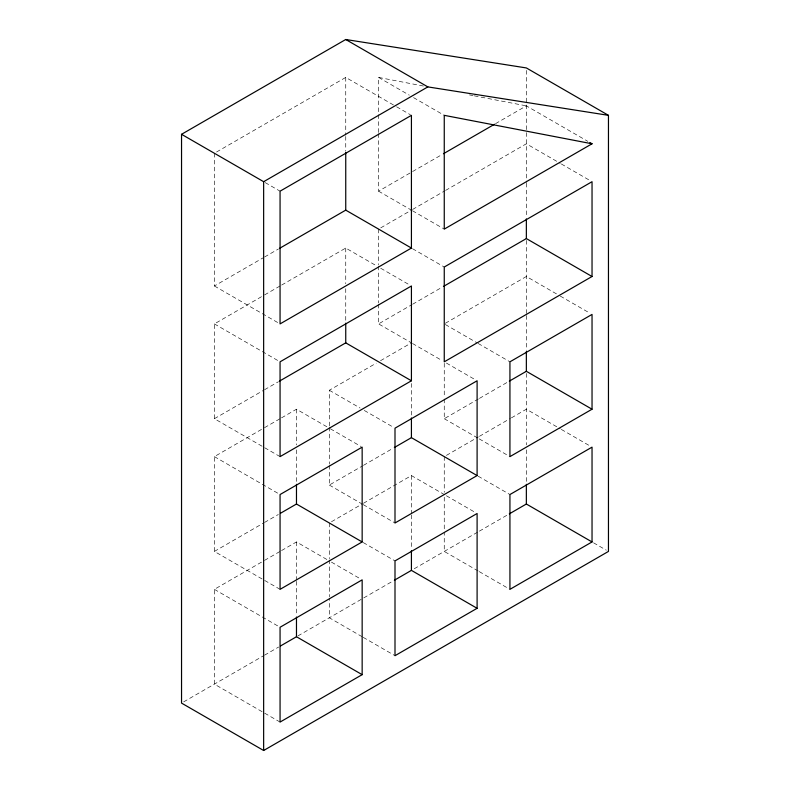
<?xml version="1.0" encoding="UTF-8"?>
<svg xmlns="http://www.w3.org/2000/svg" width="790" height="790" viewBox="0 0 790 790"><rect width="100%" height="100%" fill="white"/><g stroke="black" fill="none" stroke-linecap="round" stroke-linejoin="round"><path stroke-width="0.59" stroke-dasharray="3.95 2.96" d="M216.519 152.026L345.744 77.42L395.533 106.166M214.386 153.26L214.386 285.98L263.505 257.619M264.581 256.997L278.455 248.988M378.578 133.688L378.578 191.18L411.541 172.151M412.597 171.539L442.37 154.356M495.528 123.665L526.357 105.86L587.8 141.331M280.065 456.62L214.386 418.7L214.386 323.9L263.505 295.539M264.581 294.917L280.598 285.674M281.665 285.052L345.744 248.06L376.465 265.796M380.711 227.875L411.541 210.071M412.597 209.459L444.494 191.042M445.56 190.43L526.357 143.78L560.258 163.352M214.386 418.7L263.505 390.339M264.581 389.717L278.455 381.708M378.578 304.199L378.578 323.9L411.541 304.871M412.597 304.259L442.37 287.076M280.065 589.34L214.386 551.42L214.386 456.62L263.425 428.299M264.492 427.686L280.49 418.453M281.556 417.841L296.477 409.22L329.321 428.18M329.321 425.968L329.321 390.26L376.238 363.173M380.504 360.714L411.422 342.86L378.578 323.9M445.323 323.288L526.357 276.5L559.202 295.46M214.386 551.42L263.425 523.108M264.492 522.486L278.356 514.488M329.321 465.359L329.321 485.06L362.373 465.982M363.44 465.359L393.292 448.128M444.257 398.999L444.257 418.7L478.375 398.999M479.441 398.387L508.237 381.768M280.065 722.06L214.386 684.14L214.386 589.34L263.425 561.028M264.492 560.406L280.49 551.173M281.556 550.561L296.477 541.94L327.198 559.676M331.454 521.746L362.373 503.901M363.44 503.279L411.422 475.58L445.323 495.152M446.39 455.396L478.375 436.919M479.441 436.307L510.37 418.453M511.436 417.841L526.357 409.22L560.258 428.792M183.675 701.866L263.741 655.641M264.492 655.206L278.692 647.01M297.909 635.92L393.292 580.848M414.266 568.741L478.375 531.719M479.382 531.147L508.237 514.488M378.578 132.463L378.578 77.42L423.401 86.041M469.428 94.909L473.062 95.6M474.276 95.837L526.357 105.86M561.315 163.964L589.923 180.476M378.578 77.42L409.299 95.156M413.535 97.605L444.257 115.34M396.59 106.778L410.356 114.728M378.578 191.18L411.422 210.14M412.479 210.752L444.257 229.1M560.258 296.072L589.923 313.196M412.479 248.672L444.257 267.02M265.233 182.618L280.065 191.18M380.701 268.245L409.299 284.756M445.323 324.512L477.101 342.86M478.157 343.472L509.935 361.82M412.479 343.472L442.143 360.596M446.38 363.045L474.978 379.556M561.315 429.404L590.979 446.528M214.386 285.98L280.065 323.9M444.257 418.7L478.157 438.272M479.214 438.885L509.935 456.62M214.386 323.9L280.065 361.82M329.321 390.26L360.043 407.996M364.279 410.445L393.943 427.568M478.157 476.192L509.935 494.54M593.527 542.809L606.325 550.196M330.378 428.792L361.099 446.528M446.38 495.765L474.978 512.275M329.321 485.06L362.156 504.02M363.222 504.632L395 522.98M478.157 570.992L444.257 551.42L444.257 532.954M479.214 571.605L509.935 589.34M214.386 456.62L280.065 494.54M363.222 542.552L395 560.9M331.435 562.125L360.043 578.636M362.156 636.74L329.321 617.78L329.321 598.079M363.222 637.352L395 655.7M214.386 589.34L280.065 627.26M526.357 70.409L526.357 182.51M526.357 183.181L526.357 217.655M526.357 240.407L526.357 314.667M526.357 315.546L526.357 350.375M526.357 373.443L526.357 444.928M526.357 449.816L526.357 483.095M444.257 363.301L444.257 397.775M444.257 456.62L444.257 492.328M444.257 497.246L444.257 531.719M411.422 383.486L411.422 416.735M411.422 475.58L411.422 513.747M411.422 514.981L411.422 549.455M378.578 229.1L378.578 264.808M378.578 266.032L378.578 302.975M345.744 77.42L345.744 135.179M345.744 136.403L345.744 151.157M345.744 248.06L345.744 283.768M345.744 288.686L345.744 321.935M329.321 427.193L329.321 464.135M329.321 522.98L329.321 558.688M329.321 559.913L329.321 596.855M296.477 409.22L296.477 444.928M296.477 449.846L296.477 483.095M296.477 541.94L296.477 580.107M296.477 581.341L296.477 615.815"/><path stroke-width="1.19" d="M181.542 134.3L345.744 39.5L526.357 67.94L608.458 115.34L608.458 551.42L263.643 750.5L181.542 703.1L181.542 134.3L263.643 181.7L427.844 86.9L608.458 115.34M279.532 248.366L345.744 210.14L411.422 248.06L411.422 115.34L280.065 191.18L280.065 323.9L411.422 248.06M443.437 153.734L494.461 124.277M592.036 143.78L444.257 229.1L444.257 115.34L592.036 143.78L589.923 142.556M279.532 381.086L345.744 342.86L411.422 380.78L411.422 285.98L280.065 361.82L280.065 456.62L411.422 380.78M443.437 286.454L526.357 238.58L592.036 276.5L592.036 181.7L444.257 267.02L444.257 361.82L592.036 276.5M280.49 513.253L296.477 504.02L362.156 541.94L362.156 447.14L280.065 494.54L280.065 589.34L362.156 541.94M394.358 447.515L411.422 437.66L477.101 475.58L477.101 380.78L395 428.18L395 522.98L477.101 475.58M509.303 381.155L526.357 371.3L592.036 409.22L592.036 314.42L509.935 361.82L509.935 456.62L592.036 409.22M280.49 645.973L296.477 636.74L362.156 674.66L362.156 579.86L280.065 627.26L280.065 722.06L362.156 674.66M394.358 580.235L411.422 570.38L477.101 608.3L477.101 513.5L395 560.9L395 655.7L477.101 608.3M509.303 513.875L526.357 504.02L592.036 541.94L592.036 447.14L509.935 494.54L509.935 589.34L592.036 541.94M345.744 39.5L427.844 86.9M526.357 218.879L526.357 238.58M526.357 351.599L526.357 371.3M526.357 484.319L526.357 504.02M411.422 417.959L411.422 437.66M411.422 550.679L411.422 570.38M345.744 152.381L345.744 210.14M345.744 323.159L345.744 342.86M296.477 484.319L296.477 504.02M296.477 617.039L296.477 636.74M263.643 181.7L263.643 750.5"/></g></svg>
